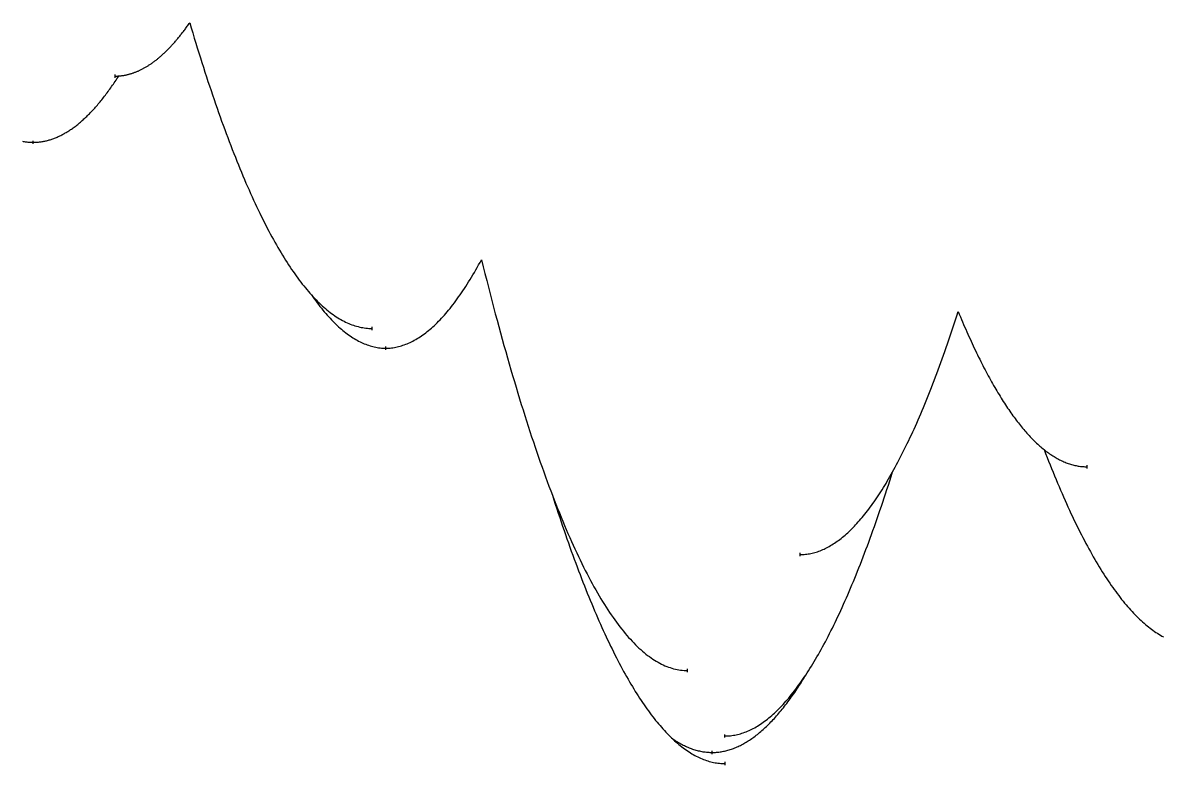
# Model space of a CAD drawing. Header units: metres. Extents: x -24 to 28195, y -4452 to 524.
# Drawn here: x 7132 to 10666, y -1778 to 524 of the extents above; entities that cross this region are included whole.
import ezdxf

# ---------------------------------------------------------------- set-up
doc = ezdxf.new("R2010")
doc.units = ezdxf.units.M
doc.layers.add('CATENARIES', color=7, linetype='Continuous')
doc.layers.add('CATENARY_VERTEX_TICKS', color=7, linetype='Continuous')

msp = doc.modelspace()

# ---------------------------------------------------------------- linework, layer by layer
at = {"layer": 'CATENARIES'}
for points in [[(7418.5, 359, 0), (7420.8, 359, 0), (7423.1, 359.1, 0), (7425.3, 359.1, 0), (7427.6, 359.3, 0), (7429.9, 359.4, 0), (7431.8, 359.5, 0), (7433.8, 359.7, 0), (7435.7, 359.9, 0), (7437.6, 360.1, 0), (7439.6, 360.4, 0), (7441.5, 360.6, 0), (7443.4, 360.9, 0), (7445.4, 361.2, 0), (7447.3, 361.6, 0), (7449.2, 361.9, 0), (7451.1, 362.3, 0), (7453.1, 362.7, 0), (7455, 363.1, 0), (7456.9, 363.6, 0), (7458.9, 364, 0), (7460.8, 364.5, 0), (7462.7, 365, 0), (7464.7, 365.6, 0), (7466.6, 366.1, 0), (7468.5, 366.7, 0), (7470.4, 367.3, 0), (7472.4, 367.9, 0), (7474.3, 368.6, 0), (7476.2, 369.3, 0), (7478.2, 370, 0), (7480.1, 370.7, 0), (7482, 371.4, 0), (7484, 372.2, 0), (7485.9, 373, 0), (7487.8, 373.8, 0), (7489.7, 374.6, 0), (7491.7, 375.5, 0), (7493.6, 376.4, 0), (7495.5, 377.3, 0), (7497.5, 378.2, 0), (7499.4, 379.2, 0), (7501.3, 380.1, 0), (7503.3, 381.1, 0), (7505.2, 382.2, 0), (7507.1, 383.2, 0), (7509, 384.3, 0), (7511, 385.4, 0), (7512.9, 386.5, 0), (7514.8, 387.6, 0), (7516.8, 388.8, 0), (7518.7, 389.9, 0), (7520.6, 391.1, 0), (7522.6, 392.4, 0), (7524.5, 393.6, 0), (7526.4, 394.9, 0), (7528.3, 396.2, 0), (7530.3, 397.5, 0), (7532.2, 398.9, 0), (7534.1, 400.2, 0), (7536.1, 401.6, 0), (7538, 403, 0), (7539.9, 404.4, 0), (7541.8, 405.9, 0), (7543.8, 407.4, 0), (7545.7, 408.9, 0), (7547.6, 410.4, 0), (7549.6, 412, 0), (7551.5, 413.5, 0), (7553.4, 415.1, 0), (7555.4, 416.7, 0), (7557.3, 418.4, 0), (7559.2, 420.1, 0), (7561.1, 421.7, 0), (7563.1, 423.5, 0), (7565, 425.2, 0), (7566.9, 426.9, 0), (7568.9, 428.7, 0), (7570.8, 430.5, 0), (7572.7, 432.3, 0), (7574.7, 434.2, 0), (7576.6, 436.1, 0), (7578.5, 438, 0), (7580.4, 439.9, 0), (7582.4, 441.8, 0), (7584.3, 443.8, 0), (7586.2, 445.8, 0), (7588.2, 447.8, 0), (7590.1, 449.8, 0), (7592, 451.9, 0), (7594, 453.9, 0), (7595.9, 456.1, 0), (7597.8, 458.2, 0), (7599.7, 460.3, 0), (7601.7, 462.5, 0), (7603.6, 464.7, 0), (7605.5, 466.9, 0), (7607.5, 469.2, 0), (7609.4, 471.4, 0), (7611.3, 473.7, 0), (7613.3, 476, 0), (7615.2, 478.3, 0), (7617.1, 480.7, 0), (7619, 483.1, 0), (7621, 485.5, 0), (7622.9, 487.9, 0), (7624.8, 490.4, 0), (7626.8, 492.8, 0), (7628.7, 495.3, 0), (7630.6, 497.8, 0), (7632.6, 500.4, 0), (7634.5, 502.9, 0), (7636.4, 505.5, 0), (7638.3, 508.1, 0), (7640.3, 510.8, 0), (7642.2, 513.4, 0), (7644.1, 516.1, 0), (7646.1, 518.8, 0), (7648, 521.6, 0), (7649.9, 524.3, 0)], [(7649.9, 524.3, 0), (7654.6, 508.4, 0), (7659.4, 492.7, 0), (7664.1, 477, 0), (7668.8, 461.6, 0), (7673.5, 446.2, 0), (7678.2, 431, 0), (7683, 416, 0), (7687.7, 401, 0), (7692.4, 386.3, 0), (7697.1, 371.6, 0), (7701.8, 357.1, 0), (7706.5, 342.7, 0), (7711.3, 328.5, 0), (7716, 314.4, 0), (7720.7, 300.4, 0), (7725.4, 286.6, 0), (7730.1, 272.9, 0), (7734.9, 259.3, 0), (7739.6, 245.9, 0), (7744.3, 232.6, 0), (7749, 219.4, 0), (7753.7, 206.4, 0), (7758.5, 193.5, 0), (7763.2, 180.8, 0), (7767.9, 168.2, 0), (7772.6, 155.7, 0), (7777.3, 143.4, 0), (7782.1, 131.1, 0), (7786.8, 119.1, 0), (7791.5, 107.1, 0), (7796.2, 95.3, 0), (7800.9, 83.7, 0), (7805.6, 72.1, 0), (7810.4, 60.7, 0), (7815.1, 49.5, 0), (7819.8, 38.3, 0), (7824.5, 27.4, 0), (7829.2, 16.5, 0), (7834, 5.8, 0), (7838.7, -4.8, 0), (7843.4, -15.3, 0), (7848.1, -25.6, 0), (7852.8, -35.8, 0), (7857.6, -45.9, 0), (7862.3, -55.8, 0), (7867, -65.6, 0), (7871.7, -75.2, 0), (7876.4, -84.8, 0), (7881.2, -94.1, 0), (7885.9, -103.4, 0), (7890.6, -112.5, 0), (7895.3, -121.5, 0), (7900, -130.4, 0), (7904.7, -139.1, 0), (7909.5, -147.7, 0), (7914.2, -156.2, 0), (7918.9, -164.5, 0), (7923.6, -172.7, 0), (7928.3, -180.7, 0), (7933.1, -188.7, 0), (7937.8, -196.5, 0), (7942.5, -204.1, 0), (7947.2, -211.7, 0), (7951.9, -219.1, 0), (7956.7, -226.3, 0), (7961.4, -233.5, 0), (7966.1, -240.5, 0), (7970.8, -247.3, 0), (7975.5, -254.1, 0), (7980.2, -260.7, 0), (7985, -267.2, 0), (7989.7, -273.5, 0), (7994.4, -279.7, 0), (7999.1, -285.8, 0), (8003.8, -291.7, 0), (8008.6, -297.6, 0), (8013.3, -303.2, 0), (8018, -308.8, 0), (8022.7, -314.2, 0), (8027.4, -319.5, 0), (8032.3, -324.8, 0), (8037.1, -329.9, 0), (8041.9, -334.9, 0), (8046.7, -339.8, 0), (8051.6, -344.5, 0), (8056.4, -349.1, 0), (8061.2, -353.5, 0), (8066.1, -357.8, 0), (8070.9, -362, 0), (8075.7, -366.1, 0), (8080.5, -370, 0), (8085.4, -373.7, 0), (8090.2, -377.3, 0), (8095, -380.8, 0), (8099.8, -384.2, 0), (8104.7, -387.4, 0), (8109.5, -390.5, 0), (8114.3, -393.4, 0), (8119.1, -396.2, 0), (8124, -398.9, 0), (8128.8, -401.4, 0), (8133.6, -403.8, 0), (8138.5, -406.1, 0), (8143.3, -408.2, 0), (8148.1, -410.2, 0), (8152.9, -412, 0), (8157.8, -413.7, 0), (8162.6, -415.3, 0), (8167.4, -416.7, 0), (8172.2, -418, 0), (8177.1, -419.2, 0), (8181.9, -420.2, 0), (8186.7, -421.1, 0), (8191.5, -421.9, 0), (8196.4, -422.5, 0), (8201.2, -423, 0), (8206, -423.3, 0), (8210.9, -423.5, 0), (8215.7, -423.6, 0)], [(7130.9, 157, 0), (7133.7, 156.5, 0), (7136.5, 156, 0), (7139.3, 155.6, 0), (7142.1, 155.2, 0), (7144.9, 154.8, 0), (7147.7, 154.5, 0), (7150.5, 154.3, 0), (7153.4, 154.1, 0), (7156.2, 153.9, 0), (7159, 153.8, 0), (7161.8, 153.7, 0), (7164.6, 153.7, 0), (7167.4, 153.7, 0), (7170.1, 153.8, 0), (7172.9, 153.9, 0), (7175.7, 154.1, 0), (7178.4, 154.3, 0), (7181.2, 154.5, 0), (7183.9, 154.8, 0), (7186.7, 155.1, 0), (7189.5, 155.5, 0), (7192.2, 155.9, 0), (7195, 156.4, 0), (7197.8, 156.9, 0), (7200.5, 157.5, 0), (7203.3, 158.1, 0), (7206.1, 158.7, 0), (7208.8, 159.4, 0), (7211.6, 160.1, 0), (7214.3, 160.9, 0), (7217.1, 161.7, 0), (7219.9, 162.6, 0), (7222.6, 163.5, 0), (7225.4, 164.5, 0), (7228.2, 165.5, 0), (7230.9, 166.5, 0), (7233.7, 167.6, 0), (7236.5, 168.8, 0), (7239.2, 169.9, 0), (7242, 171.2, 0), (7244.7, 172.4, 0), (7247.5, 173.8, 0), (7250.3, 175.1, 0), (7253, 176.5, 0), (7255.8, 178, 0), (7258.6, 179.5, 0), (7261.3, 181, 0), (7264.1, 182.6, 0), (7266.9, 184.2, 0), (7269.6, 185.9, 0), (7272.4, 187.6, 0), (7275.1, 189.4, 0), (7277.9, 191.2, 0), (7280.7, 193, 0), (7283.4, 194.9, 0), (7286.2, 196.8, 0), (7289, 198.8, 0), (7291.7, 200.9, 0), (7294.5, 202.9, 0), (7297.3, 205, 0), (7300, 207.2, 0), (7302.8, 209.4, 0), (7305.6, 211.7, 0), (7308.3, 214, 0), (7311.1, 216.3, 0), (7313.8, 218.7, 0), (7316.6, 221.1, 0), (7319.4, 223.6, 0), (7322.1, 226.1, 0), (7324.9, 228.7, 0), (7327.7, 231.3, 0), (7330.4, 234, 0), (7333.2, 236.7, 0), (7336, 239.4, 0), (7338.7, 242.2, 0), (7341.5, 245, 0), (7344.2, 247.9, 0), (7347, 250.8, 0), (7349.8, 253.8, 0), (7352.5, 256.8, 0), (7355.3, 259.9, 0), (7358.1, 263, 0), (7360.8, 266.1, 0), (7363.6, 269.3, 0), (7366.4, 272.5, 0), (7369.1, 275.8, 0), (7371.9, 279.2, 0), (7374.6, 282.5, 0), (7377.4, 285.9, 0), (7380.2, 289.4, 0), (7382.9, 292.9, 0), (7385.7, 296.5, 0), (7388.5, 300.1, 0), (7391.2, 303.7, 0), (7394, 307.4, 0), (7396.8, 311.1, 0), (7399.5, 314.9, 0), (7402.3, 318.7, 0), (7405, 322.6, 0), (7407.8, 326.5, 0), (7410.6, 330.4, 0), (7413.3, 334.4, 0), (7416.1, 338.5, 0), (7418.9, 342.6, 0), (7421.6, 346.7, 0), (7424.4, 350.9, 0), (7427.2, 355.1, 0), (7429.9, 359.4, 0)], [(8027.4, -319.5, 0), (8031.9, -325.8, 0), (8036.3, -332, 0), (8040.7, -338, 0), (8045.2, -344, 0), (8049.6, -349.8, 0), (8054, -355.5, 0), (8058.5, -361, 0), (8062.9, -366.5, 0), (8067.3, -371.8, 0), (8071.8, -377, 0), (8076.2, -382.1, 0), (8080.7, -387, 0), (8085.1, -391.8, 0), (8089.5, -396.6, 0), (8094, -401.1, 0), (8098.4, -405.6, 0), (8102.8, -409.9, 0), (8107.3, -414.1, 0), (8111.7, -418.2, 0), (8116.1, -422.2, 0), (8120.6, -426.1, 0), (8125, -429.8, 0), (8129.4, -433.4, 0), (8133.9, -436.9, 0), (8138.3, -440.2, 0), (8142.7, -443.5, 0), (8147.2, -446.6, 0), (8151.6, -449.6, 0), (8156, -452.4, 0), (8160.5, -455.2, 0), (8164.9, -457.8, 0), (8169.3, -460.3, 0), (8173.8, -462.7, 0), (8178.2, -464.9, 0), (8182.6, -467.1, 0), (8187.1, -469.1, 0), (8191.5, -471, 0), (8195.9, -472.8, 0), (8200.4, -474.4, 0), (8204.8, -475.9, 0), (8209.2, -477.3, 0), (8213.7, -478.6, 0), (8218.1, -479.8, 0), (8222.5, -480.8, 0), (8227, -481.7, 0), (8231.4, -482.5, 0), (8235.9, -483.2, 0), (8240.3, -483.7, 0), (8244.7, -484.2, 0), (8249.2, -484.5, 0), (8253.6, -484.6, 0), (8258, -484.7, 0), (8262.5, -484.6, 0), (8266.9, -484.5, 0), (8271.3, -484.2, 0), (8275.7, -483.7, 0), (8280.2, -483.2, 0), (8284.6, -482.5, 0), (8289, -481.7, 0), (8293.5, -480.8, 0), (8297.9, -479.8, 0), (8302.3, -478.6, 0), (8306.8, -477.3, 0), (8311.2, -475.9, 0), (8315.6, -474.4, 0), (8320.1, -472.8, 0), (8324.5, -471, 0), (8328.9, -469.1, 0), (8333.4, -467.1, 0), (8337.8, -465, 0), (8342.2, -462.7, 0), (8346.6, -460.3, 0), (8351.1, -457.8, 0), (8355.5, -455.2, 0), (8359.9, -452.5, 0), (8364.4, -449.6, 0), (8368.8, -446.6, 0), (8373.2, -443.5, 0), (8377.7, -440.3, 0), (8382.1, -436.9, 0), (8386.5, -433.5, 0), (8391, -429.9, 0), (8395.4, -426.1, 0), (8399.8, -422.3, 0), (8404.3, -418.3, 0), (8408.7, -414.2, 0), (8413.1, -410, 0), (8417.5, -405.7, 0), (8422, -401.2, 0), (8426.4, -396.7, 0), (8430.8, -392, 0), (8435.3, -387.2, 0), (8439.7, -382.2, 0), (8444.1, -377.1, 0), (8448.6, -372, 0), (8453, -366.6, 0), (8457.4, -361.2, 0), (8461.9, -355.6, 0), (8466.3, -350, 0), (8470.7, -344.2, 0), (8475.2, -338.2, 0), (8479.6, -332.2, 0), (8484, -326, 0), (8488.5, -319.7, 0), (8492.9, -313.3, 0), (8497.3, -306.8, 0), (8501.7, -300.1, 0), (8506.2, -293.3, 0), (8510.6, -286.4, 0), (8515, -279.4, 0), (8519.5, -272.2, 0), (8523.9, -264.9, 0), (8528.3, -257.5, 0), (8532.8, -250, 0), (8537.2, -242.3, 0), (8541.6, -234.6, 0), (8546.1, -226.7, 0), (8550.5, -218.6, 0), (8554.9, -210.5, 0)], [(8554.9, -210.5, 0), (8560.3, -232.1, 0), (8565.7, -253.5, 0), (8571, -274.7, 0), (8576.4, -295.7, 0), (8581.7, -316.5, 0), (8587.1, -337.1, 0), (8592.5, -357.5, 0), (8597.8, -377.8, 0), (8603.2, -397.8, 0), (8608.6, -417.7, 0), (8613.9, -437.4, 0), (8619.3, -456.9, 0), (8624.7, -476.2, 0), (8630, -495.3, 0), (8635.4, -514.2, 0), (8640.8, -533, 0), (8646.1, -551.5, 0), (8651.5, -569.9, 0), (8656.9, -588, 0), (8662.2, -606, 0), (8667.6, -623.8, 0), (8673, -641.4, 0), (8678.3, -658.9, 0), (8683.7, -676.1, 0), (8689.1, -693.1, 0), (8694.4, -710, 0), (8699.8, -726.7, 0), (8705.2, -743.2, 0), (8710.5, -759.5, 0), (8715.9, -775.6, 0), (8721.3, -791.6, 0), (8726.6, -807.3, 0), (8732, -822.9, 0), (8737.4, -838.3, 0), (8742.7, -853.5, 0), (8748.1, -868.5, 0), (8753.5, -883.3, 0), (8758.8, -898, 0), (8764.2, -912.4, 0), (8769.6, -926.7, 0), (8774.9, -940.8, 0), (8780.3, -954.7, 0), (8785.7, -968.5, 0), (8791, -982, 0), (8796.4, -995.4, 0), (8801.8, -1008.6, 0), (8807.1, -1021.6, 0), (8812.5, -1034.4, 0), (8817.9, -1047.1, 0), (8823.2, -1059.5, 0), (8828.6, -1071.8, 0), (8834, -1083.9, 0), (8839.4, -1095.8, 0), (8844.7, -1107.5, 0), (8850.1, -1119.1, 0), (8855.5, -1130.4, 0), (8860.8, -1141.6, 0), (8866.2, -1152.6, 0), (8871.6, -1163.5, 0), (8876.9, -1174.1, 0), (8882.3, -1184.6, 0), (8887.7, -1194.8, 0), (8893.1, -1204.9, 0), (8898.4, -1214.9, 0), (8903.8, -1224.6, 0), (8909.2, -1234.2, 0), (8914.5, -1243.5, 0), (8919.9, -1252.7, 0), (8925.3, -1261.7, 0), (8930.6, -1270.6, 0), (8936, -1279.2, 0), (8941.4, -1287.7, 0), (8946.8, -1296, 0), (8952.1, -1304.1, 0), (8957.5, -1312.1, 0), (8962.9, -1319.8, 0), (8968.2, -1327.4, 0), (8973.6, -1334.8, 0), (8979, -1342, 0), (8984.3, -1349, 0), (8989.7, -1355.9, 0), (8995.1, -1362.6, 0), (9000.5, -1369.1, 0), (9005.8, -1375.4, 0), (9011.2, -1381.6, 0), (9016.6, -1387.5, 0), (9021.9, -1393.3, 0), (9027.3, -1398.9, 0), (9032.7, -1404.3, 0), (9038, -1409.6, 0), (9043.4, -1414.7, 0), (9048.8, -1419.6, 0), (9054.2, -1424.3, 0), (9059.5, -1428.8, 0), (9064.9, -1433.2, 0), (9070.3, -1437.3, 0), (9075.6, -1441.3, 0), (9081, -1445.2, 0), (9086.4, -1448.8, 0), (9091.7, -1452.3, 0), (9097.1, -1455.6, 0), (9102.5, -1458.7, 0), (9107.9, -1461.6, 0), (9113.2, -1464.4, 0), (9118.6, -1467, 0), (9124, -1469.4, 0), (9129.3, -1471.6, 0), (9134.7, -1473.6, 0), (9140.1, -1475.5, 0), (9145.4, -1477.2, 0), (9150.8, -1478.7, 0), (9156.2, -1480, 0), (9161.6, -1481.2, 0), (9166.9, -1482.1, 0), (9172.3, -1482.9, 0), (9177.7, -1483.6, 0), (9183, -1484, 0), (9188.4, -1484.3, 0), (9193.8, -1484.4, 0)], [(9543.6, -1124.6, 0), (9547.7, -1124.5, 0), (9551.8, -1124.4, 0), (9555.9, -1124.1, 0), (9560, -1123.8, 0), (9564.1, -1123.3, 0), (9568.2, -1122.7, 0), (9572.3, -1122, 0), (9576.4, -1121.3, 0), (9580.4, -1120.4, 0), (9584.5, -1119.4, 0), (9588.6, -1118.3, 0), (9592.7, -1117.1, 0), (9596.8, -1115.8, 0), (9600.9, -1114.4, 0), (9605, -1112.9, 0), (9609.1, -1111.2, 0), (9613.2, -1109.5, 0), (9617.2, -1107.7, 0), (9621.3, -1105.8, 0), (9625.4, -1103.7, 0), (9629.5, -1101.6, 0), (9633.6, -1099.4, 0), (9637.7, -1097, 0), (9641.8, -1094.6, 0), (9645.9, -1092, 0), (9650, -1089.4, 0), (9654.1, -1086.6, 0), (9658.1, -1083.7, 0), (9662.2, -1080.7, 0), (9666.3, -1077.7, 0), (9670.4, -1074.5, 0), (9674.5, -1071.2, 0), (9678.6, -1067.8, 0), (9682.7, -1064.3, 0), (9686.8, -1060.7, 0), (9690.9, -1057, 0), (9695, -1053.2, 0), (9699, -1049.3, 0), (9703.1, -1045.3, 0), (9707.2, -1041.1, 0), (9711.3, -1036.9, 0), (9715.4, -1032.6, 0), (9719.5, -1028.2, 0), (9723.6, -1023.6, 0), (9727.7, -1019, 0), (9731.8, -1014.2, 0), (9735.9, -1009.4, 0), (9739.9, -1004.4, 0), (9744, -999.3, 0), (9748.1, -994.2, 0), (9752.2, -988.9, 0), (9756.3, -983.5, 0), (9760.4, -978, 0), (9764.5, -972.4, 0), (9768.6, -966.7, 0), (9772.7, -960.9, 0), (9776.8, -955, 0), (9780.8, -949, 0), (9784.9, -942.9, 0), (9789, -936.6, 0), (9793.1, -930.3, 0), (9797.2, -923.9, 0), (9801.3, -917.3, 0), (9805.4, -910.7, 0), (9809.5, -903.9, 0), (9813.6, -897.1, 0), (9817.7, -890.1, 0), (9821.7, -883.1, 0), (9825.8, -875.9, 0), (9829.9, -868.6, 0), (9834.1, -861.1, 0), (9838.2, -853.5, 0), (9842.4, -845.8, 0), (9846.5, -837.9, 0), (9850.7, -830, 0), (9854.8, -822, 0), (9859, -813.8, 0), (9863.1, -805.5, 0), (9867.3, -797.2, 0), (9871.5, -788.7, 0), (9875.6, -780.1, 0), (9879.8, -771.4, 0), (9883.9, -762.5, 0), (9888.1, -753.6, 0), (9892.2, -744.6, 0), (9896.4, -735.4, 0), (9900.5, -726.2, 0), (9904.7, -716.8, 0), (9908.8, -707.3, 0), (9913, -697.8, 0), (9917.1, -688.1, 0), (9921.3, -678.3, 0), (9925.4, -668.3, 0), (9929.6, -658.3, 0), (9933.7, -648.2, 0), (9937.9, -637.9, 0), (9942.1, -627.6, 0), (9946.2, -617.1, 0), (9950.4, -606.5, 0), (9954.5, -595.8, 0), (9958.7, -585, 0), (9962.8, -574.1, 0), (9967, -563.1, 0), (9971.1, -551.9, 0), (9975.3, -540.7, 0), (9979.4, -529.3, 0), (9983.6, -517.9, 0), (9987.7, -506.3, 0), (9991.9, -494.6, 0), (9996, -482.8, 0), (10000.2, -470.9, 0), (10004.3, -458.8, 0), (10008.5, -446.7, 0), (10012.7, -434.4, 0), (10016.8, -422.1, 0), (10021, -409.6, 0), (10025.1, -397, 0), (10029.3, -384.3, 0), (10033.4, -371.5, 0)], [(10033.4, -371.5, 0), (10036.8, -379.5, 0), (10040.1, -387.5, 0), (10043.4, -395.4, 0), (10046.7, -403.2, 0), (10050.1, -410.9, 0), (10053.4, -418.6, 0), (10056.7, -426.2, 0), (10060.1, -433.8, 0), (10063.4, -441.3, 0), (10066.7, -448.7, 0), (10070.1, -456, 0), (10073.4, -463.3, 0), (10076.7, -470.5, 0), (10080.1, -477.6, 0), (10083.4, -484.7, 0), (10086.7, -491.7, 0), (10090.1, -498.7, 0), (10093.4, -505.5, 0), (10096.7, -512.3, 0), (10100, -519, 0), (10103.4, -525.7, 0), (10106.7, -532.3, 0), (10110, -538.8, 0), (10113.4, -545.3, 0), (10116.7, -551.7, 0), (10120, -558, 0), (10123.4, -564.3, 0), (10126.7, -570.4, 0), (10130, -576.6, 0), (10133.4, -582.6, 0), (10136.7, -588.6, 0), (10140, -594.5, 0), (10143.4, -600.4, 0), (10146.7, -606.2, 0), (10150, -611.9, 0), (10153.3, -617.5, 0), (10156.7, -623.1, 0), (10160, -628.6, 0), (10163.3, -634, 0), (10166.7, -639.4, 0), (10170, -644.7, 0), (10173.3, -650, 0), (10176.7, -655.2, 0), (10180, -660.3, 0), (10183.3, -665.3, 0), (10186.7, -670.3, 0), (10190, -675.2, 0), (10193.3, -680, 0), (10196.7, -684.8, 0), (10200, -689.5, 0), (10203.3, -694.1, 0), (10206.6, -698.7, 0), (10210, -703.2, 0), (10213.3, -707.6, 0), (10216.6, -712, 0), (10220, -716.3, 0), (10223.3, -720.5, 0), (10226.6, -724.7, 0), (10230, -728.8, 0), (10233.3, -732.8, 0), (10236.6, -736.8, 0), (10240, -740.7, 0), (10243.3, -744.5, 0), (10246.6, -748.3, 0), (10250, -752, 0), (10253.3, -755.6, 0), (10256.6, -759.2, 0), (10259.9, -762.7, 0), (10263.3, -766.1, 0), (10266.6, -769.5, 0), (10269.9, -772.8, 0), (10273.3, -776, 0), (10276.6, -779.1, 0), (10279.9, -782.2, 0), (10283.3, -785.3, 0), (10286.6, -788.2, 0), (10289.9, -791.1, 0), (10293.3, -793.9, 0), (10296.6, -796.7, 0), (10299.9, -799.4, 0), (10303.3, -802.1, 0), (10306.7, -804.7, 0), (10310.1, -807.3, 0), (10313.6, -809.7, 0), (10317, -812.1, 0), (10320.4, -814.5, 0), (10323.8, -816.7, 0), (10327.2, -818.9, 0), (10330.6, -821.1, 0), (10334, -823.1, 0), (10337.4, -825.1, 0), (10340.8, -827, 0), (10344.2, -828.9, 0), (10347.6, -830.7, 0), (10351.1, -832.4, 0), (10354.5, -834, 0), (10357.9, -835.6, 0), (10361.3, -837.1, 0), (10364.7, -838.5, 0), (10368.1, -839.9, 0), (10371.5, -841.2, 0), (10374.9, -842.4, 0), (10378.3, -843.5, 0), (10381.7, -844.6, 0), (10385.1, -845.6, 0), (10388.6, -846.6, 0), (10392, -847.4, 0), (10395.4, -848.2, 0), (10398.8, -849, 0), (10402.2, -849.6, 0), (10405.6, -850.2, 0), (10409, -850.7, 0), (10412.4, -851.2, 0), (10415.8, -851.6, 0), (10419.2, -851.9, 0), (10422.6, -852.1, 0), (10426, -852.3, 0), (10429.5, -852.4, 0), (10432.9, -852.5, 0)], [(10299.9, -799.4, 0), (10304.5, -811.4, 0), (10309.2, -823.3, 0), (10313.8, -835.1, 0), (10318.4, -846.7, 0), (10323, -858.3, 0), (10327.7, -869.7, 0), (10332.3, -881, 0), (10336.9, -892.1, 0), (10341.5, -903.2, 0), (10346.2, -914.1, 0), (10350.8, -924.9, 0), (10355.4, -935.6, 0), (10360, -946.1, 0), (10364.7, -956.6, 0), (10369.3, -966.9, 0), (10373.9, -977.1, 0), (10378.5, -987.1, 0), (10383.2, -997.1, 0), (10387.8, -1006.9, 0), (10392.4, -1016.6, 0), (10397, -1026.2, 0), (10401.7, -1035.7, 0), (10406.3, -1045, 0), (10410.9, -1054.3, 0), (10415.5, -1063.4, 0), (10420.2, -1072.3, 0), (10424.8, -1081.2, 0), (10429.4, -1090, 0), (10434, -1098.6, 0), (10438.7, -1107.1, 0), (10443.3, -1115.5, 0), (10447.9, -1123.7, 0), (10452.5, -1131.9, 0), (10457.2, -1139.9, 0), (10461.8, -1147.8, 0), (10466.4, -1155.6, 0), (10471, -1163.2, 0), (10475.7, -1170.8, 0), (10480.3, -1178.2, 0), (10484.9, -1185.5, 0), (10489.5, -1192.7, 0), (10494.2, -1199.8, 0), (10498.8, -1206.7, 0), (10503.4, -1213.5, 0), (10508, -1220.2, 0), (10512.7, -1226.8, 0), (10517.3, -1233.3, 0), (10521.9, -1239.6, 0), (10526.5, -1245.9, 0), (10531.2, -1252, 0), (10535.8, -1258, 0), (10540.4, -1263.8, 0), (10545, -1269.6, 0), (10549.7, -1275.2, 0), (10554.3, -1280.7, 0), (10558.9, -1286.1, 0), (10563.5, -1291.4, 0), (10568.1, -1296.6, 0), (10572.8, -1301.6, 0), (10577.4, -1306.5, 0), (10582, -1311.3, 0), (10586.6, -1316, 0), (10591.3, -1320.6, 0), (10595.9, -1325, 0), (10600.5, -1329.3, 0), (10605.1, -1333.5, 0), (10609.8, -1337.6, 0), (10614.4, -1341.6, 0), (10619, -1345.4, 0), (10623.6, -1349.2, 0), (10628.3, -1352.8, 0), (10632.9, -1356.3, 0), (10637.5, -1359.6, 0), (10642.1, -1362.9, 0), (10646.8, -1366, 0), (10651.4, -1369, 0), (10656, -1371.9, 0), (10660.6, -1374.7, 0), (10665.3, -1377.4, 0), (10669.9, -1379.9, 0)], [(9309.8, -1687.4, 0), (9314.2, -1687.3, 0), (9318.6, -1687.1, 0), (9323, -1686.9, 0), (9327.4, -1686.4, 0), (9331.8, -1685.9, 0), (9336.2, -1685.3, 0), (9340.6, -1684.5, 0), (9345, -1683.7, 0), (9349.4, -1682.7, 0), (9353.8, -1681.6, 0), (9358.2, -1680.3, 0), (9362.6, -1679, 0), (9367, -1677.6, 0), (9371.4, -1676, 0), (9375.8, -1674.3, 0), (9380.2, -1672.5, 0), (9384.6, -1670.6, 0), (9389, -1668.6, 0), (9393.4, -1666.4, 0), (9397.8, -1664.1, 0), (9402.2, -1661.8, 0), (9406.6, -1659.3, 0), (9411, -1656.6, 0), (9415.4, -1653.9, 0), (9419.8, -1651.1, 0), (9424.2, -1648.1, 0), (9428.6, -1645, 0), (9433, -1641.8, 0), (9437.4, -1638.5, 0), (9441.8, -1635.1, 0), (9446.2, -1631.5, 0), (9450.6, -1627.9, 0), (9455, -1624.1, 0), (9459.4, -1620.2, 0), (9463.8, -1616.2, 0), (9468.2, -1612, 0), (9472.6, -1607.8, 0), (9477, -1603.4, 0), (9481.3, -1599, 0), (9485.7, -1594.4, 0), (9490.1, -1589.6, 0), (9494.5, -1584.8, 0), (9498.9, -1579.9, 0), (9503.3, -1574.8, 0), (9507.7, -1569.6, 0), (9512.1, -1564.3, 0), (9516.5, -1558.9, 0), (9520.9, -1553.4, 0), (9525.3, -1547.7, 0), (9529.7, -1542, 0), (9534.1, -1536.1, 0), (9538.5, -1530.1, 0), (9542.9, -1524, 0), (9547.3, -1517.7, 0), (9551.7, -1511.4, 0), (9556.1, -1504.9, 0), (9560.5, -1498.3, 0), (9564.9, -1491.6, 0), (9569.3, -1484.9, 0), (9573.6, -1478, 0), (9578, -1471, 0), (9582.3, -1464, 0), (9586.6, -1456.8, 0), (9591, -1449.5, 0), (9595.3, -1442, 0), (9599.7, -1434.5, 0), (9604, -1426.8, 0), (9608.4, -1419.1, 0), (9612.7, -1411.2, 0), (9617.1, -1403.2, 0), (9621.4, -1395, 0), (9625.7, -1386.8, 0), (9630.1, -1378.5, 0), (9634.4, -1370, 0), (9638.8, -1361.4, 0), (9643.1, -1352.7, 0), (9647.5, -1343.9, 0), (9651.8, -1335, 0), (9656.1, -1325.9, 0), (9660.5, -1316.8, 0), (9664.8, -1307.5, 0), (9669.2, -1298.1, 0), (9673.5, -1288.6, 0), (9677.9, -1279, 0), (9682.2, -1269.3, 0), (9686.6, -1259.4, 0), (9690.9, -1249.4, 0), (9695.2, -1239.4, 0), (9699.6, -1229.2, 0), (9703.9, -1218.8, 0), (9708.3, -1208.4, 0), (9712.6, -1197.8, 0), (9717, -1187.2, 0), (9721.3, -1176.4, 0), (9725.7, -1165.5, 0), (9730, -1154.5, 0), (9734.3, -1143.3, 0), (9738.7, -1132.1, 0), (9743, -1120.7, 0), (9747.4, -1109.2, 0), (9751.7, -1097.6, 0), (9756.1, -1085.9, 0), (9760.4, -1074.1, 0), (9764.8, -1062.1, 0), (9769.1, -1050, 0), (9773.4, -1037.8, 0), (9777.8, -1025.5, 0), (9782.1, -1013.1, 0), (9786.5, -1000.6, 0), (9790.8, -987.9, 0), (9795.2, -975.1, 0), (9799.5, -962.2, 0), (9803.9, -949.2, 0), (9808.2, -936.1, 0), (9812.5, -922.8, 0), (9816.9, -909.4, 0), (9821.2, -895.9, 0), (9825.6, -882.3, 0), (9829.9, -868.6, 0)], [(8774.9, -940.8, 0), (8779.4, -954.9, 0), (8783.9, -968.8, 0), (8788.4, -982.6, 0), (8793, -996.3, 0), (8797.5, -1009.9, 0), (8802, -1023.3, 0), (8806.5, -1036.6, 0), (8811, -1049.8, 0), (8815.5, -1062.9, 0), (8820, -1075.9, 0), (8824.5, -1088.7, 0), (8829, -1101.4, 0), (8833.5, -1114, 0), (8838, -1126.5, 0), (8842.5, -1138.8, 0), (8847.1, -1151, 0), (8851.6, -1163.1, 0), (8856.1, -1175.1, 0), (8860.6, -1187, 0), (8865.1, -1198.7, 0), (8869.6, -1210.4, 0), (8874.1, -1221.9, 0), (8878.6, -1233.3, 0), (8883.1, -1244.5, 0), (8887.6, -1255.7, 0), (8892.1, -1266.7, 0), (8896.7, -1277.6, 0), (8901.2, -1288.4, 0), (8905.7, -1299, 0), (8910.2, -1309.6, 0), (8914.7, -1320, 0), (8919.2, -1330.3, 0), (8923.7, -1340.5, 0), (8928.2, -1350.5, 0), (8932.7, -1360.5, 0), (8937.2, -1370.3, 0), (8941.7, -1380, 0), (8946.2, -1389.6, 0), (8950.8, -1399, 0), (8955.3, -1408.4, 0), (8959.8, -1417.6, 0), (8964.3, -1426.7, 0), (8968.8, -1435.7, 0), (8973.3, -1444.5, 0), (8977.8, -1453.3, 0), (8982.3, -1461.9, 0), (8986.8, -1470.4, 0), (8991.3, -1478.8, 0), (8995.8, -1487.1, 0), (9000.3, -1495.2, 0), (9004.9, -1503.3, 0), (9009.4, -1511.2, 0), (9013.9, -1519, 0), (9018.4, -1526.6, 0), (9022.9, -1534.2, 0), (9027.4, -1541.6, 0), (9031.9, -1549, 0), (9036.4, -1556.2, 0), (9040.9, -1563.2, 0), (9045.4, -1570.2, 0), (9049.9, -1577.1, 0), (9054.4, -1583.8, 0), (9059, -1590.4, 0), (9063.5, -1596.9, 0), (9068, -1603.3, 0), (9072.5, -1609.5, 0), (9077, -1615.7, 0), (9081.5, -1621.7, 0), (9086, -1627.6, 0), (9090.5, -1633.4, 0), (9095, -1639, 0), (9099.5, -1644.6, 0), (9104, -1650, 0), (9108.6, -1655.3, 0), (9113.1, -1660.5, 0), (9117.6, -1665.6, 0), (9122.1, -1670.6, 0), (9126.6, -1675.4, 0), (9131.1, -1680.1, 0), (9135.6, -1684.7, 0), (9140.1, -1689.2, 0), (9144.6, -1693.6, 0), (9149.1, -1697.8, 0), (9153.6, -1702, 0), (9158.1, -1706, 0), (9162.6, -1709.8, 0), (9167.1, -1713.6, 0), (9171.6, -1717.3, 0), (9176, -1720.8, 0), (9180.5, -1724.2, 0), (9185, -1727.5, 0), (9189.5, -1730.7, 0), (9194, -1733.8, 0), (9198.5, -1736.8, 0), (9203, -1739.6, 0), (9207.5, -1742.3, 0), (9211.9, -1744.9, 0), (9216.4, -1747.4, 0), (9220.9, -1749.8, 0), (9225.4, -1752.1, 0), (9229.9, -1754.2, 0), (9234.4, -1756.2, 0), (9238.9, -1758.2, 0), (9243.4, -1760, 0), (9247.9, -1761.6, 0), (9252.3, -1763.2, 0), (9256.8, -1764.6, 0), (9261.3, -1766, 0), (9265.8, -1767.2, 0), (9270.3, -1768.3, 0), (9274.8, -1769.3, 0), (9279.3, -1770.2, 0), (9283.8, -1770.9, 0), (9288.3, -1771.5, 0), (9292.7, -1772.1, 0), (9297.2, -1772.5, 0), (9301.7, -1772.8, 0), (9306.2, -1772.9, 0), (9310.7, -1773, 0)], [(9144.6, -1693.6, 0), (9148.2, -1696.1, 0), (9151.8, -1698.6, 0), (9155.4, -1700.9, 0), (9159, -1703.3, 0), (9162.6, -1705.5, 0), (9166.2, -1707.6, 0), (9169.7, -1709.7, 0), (9173.3, -1711.7, 0), (9176.9, -1713.7, 0), (9180.5, -1715.5, 0), (9184.1, -1717.3, 0), (9187.7, -1719, 0), (9191.3, -1720.7, 0), (9194.9, -1722.3, 0), (9198.5, -1723.8, 0), (9202, -1725.2, 0), (9205.6, -1726.5, 0), (9209.2, -1727.8, 0), (9212.8, -1729, 0), (9216.4, -1730.1, 0), (9220, -1731.2, 0), (9223.6, -1732.2, 0), (9227.2, -1733.1, 0), (9230.8, -1733.9, 0), (9234.4, -1734.7, 0), (9237.9, -1735.4, 0), (9241.5, -1736, 0), (9245.1, -1736.6, 0), (9248.7, -1737, 0), (9252.3, -1737.5, 0), (9255.9, -1737.8, 0), (9259.5, -1738, 0), (9263.1, -1738.2, 0), (9266.7, -1738.3, 0), (9270.2, -1738.4, 0), (9273.8, -1738.3, 0), (9277.3, -1738.2, 0), (9280.8, -1738.1, 0), (9284.3, -1737.8, 0), (9287.8, -1737.5, 0), (9291.3, -1737.1, 0), (9294.8, -1736.7, 0), (9298.3, -1736.1, 0), (9301.8, -1735.5, 0), (9305.3, -1734.9, 0), (9308.8, -1734.1, 0), (9312.3, -1733.3, 0), (9315.9, -1732.5, 0), (9319.4, -1731.5, 0), (9322.9, -1730.5, 0), (9326.4, -1729.4, 0), (9329.9, -1728.3, 0), (9333.4, -1727.1, 0), (9336.9, -1725.8, 0), (9340.4, -1724.4, 0), (9343.9, -1723, 0), (9347.4, -1721.5, 0), (9350.9, -1719.9, 0), (9354.4, -1718.3, 0), (9357.9, -1716.6, 0), (9361.5, -1714.8, 0), (9365, -1712.9, 0), (9368.5, -1711, 0), (9372, -1709, 0), (9375.5, -1707, 0), (9379, -1704.8, 0), (9382.5, -1702.6, 0), (9386, -1700.4, 0), (9389.5, -1698, 0), (9393, -1695.6, 0), (9396.5, -1693.1, 0), (9400, -1690.6, 0), (9403.6, -1688, 0), (9407.1, -1685.3, 0), (9410.6, -1682.5, 0), (9414.1, -1679.7, 0), (9417.6, -1676.8, 0), (9421.1, -1673.8, 0), (9424.6, -1670.8, 0), (9428.1, -1667.7, 0), (9431.6, -1664.5, 0), (9435.1, -1661.2, 0), (9438.6, -1657.9, 0), (9442.1, -1654.5, 0), (9445.6, -1651.1, 0), (9449.2, -1647.5, 0), (9452.7, -1643.9, 0), (9456.2, -1640.3, 0), (9459.7, -1636.5, 0), (9463.2, -1632.7, 0), (9466.7, -1628.8, 0), (9470.2, -1624.9, 0), (9473.7, -1620.9, 0), (9477.2, -1616.8, 0), (9480.7, -1612.6, 0), (9484.2, -1608.4, 0), (9487.7, -1604.1, 0), (9491.3, -1599.7, 0), (9494.8, -1595.3, 0), (9498.3, -1590.7, 0), (9501.8, -1586.2, 0), (9505.3, -1581.5, 0), (9508.8, -1576.8, 0), (9512.3, -1572, 0), (9515.8, -1567.1, 0), (9519.3, -1562.2, 0), (9522.8, -1557.2, 0), (9526.3, -1552.1, 0), (9529.8, -1547, 0), (9533.3, -1541.7, 0), (9536.9, -1536.4, 0), (9540.4, -1531.1, 0), (9543.9, -1525.7, 0), (9547.4, -1520.2, 0), (9550.9, -1514.6, 0), (9554.4, -1508.9, 0), (9557.9, -1503.2, 0), (9561.4, -1497.5, 0), (9564.9, -1491.6, 0)]]:
    msp.add_polyline3d(points, dxfattribs=at)
at = {"layer": 'CATENARY_VERTEX_TICKS'}
for p, q in [((7418.5, 354), (7418.5, 364)), ((7164.6, 148.7), (7164.6, 158.7)), ((8215.7, -428.6), (8215.7, -418.6)), ((8258, -489.7), (8258, -479.7)), ((10432.9, -857.5), (10432.9, -847.5)), ((9543.6, -1129.6), (9543.6, -1119.6)), ((9193.8, -1489.4), (9193.8, -1479.4)), ((9309.8, -1692.4), (9309.8, -1682.4)), ((9270.2, -1743.4), (9270.2, -1733.4)), ((9310.7, -1778), (9310.7, -1768))]:
    msp.add_line(p, q, dxfattribs=at)

doc.saveas('drawing.dxf')
